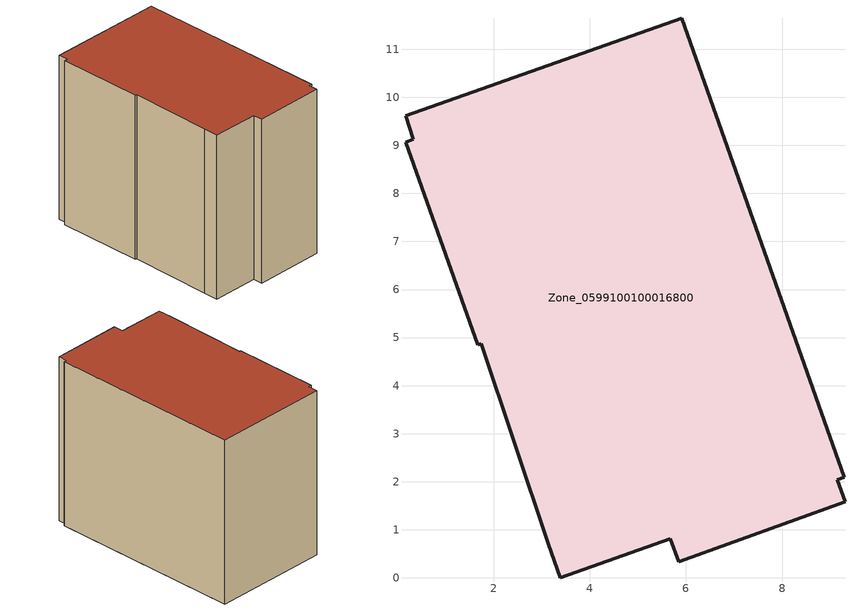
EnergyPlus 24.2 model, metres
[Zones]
Zone_0599100100016800
 floor ground (C_G): 5.84,0.34 5.68,0.81 3.38,0 3.13,0.71 1.74,4.87 1.67,4.85 0.17,9.07 0.33,9.12 0.16,9.61 5.91,11.65 9.29,2.09 9.15,2.04 9.31,1.58 z0
 wall outside (C_F): 9.29,2.09 5.91,11.65 0.16,9.61 0.33,9.12 0.17,9.07 1.67,4.85 1.74,4.87 3.13,0.71 3.38,0 5.68,0.81 5.84,0.34 9.31,1.58 9.15,2.04 9.29,2.09 z0:8.71
 roof outside (C_R): 3.38,0 5.68,0.81 5.84,0.34 9.31,1.58 9.15,2.04 9.29,2.09 5.91,11.65 0.16,9.61 0.33,9.12 0.17,9.07 1.67,4.85 1.74,4.87 3.13,0.71 z8.71
[BUILDING]
Pand.0599100100016800: North Axis=0; Terrain=City; Loads Convergence Tolerance Value=0.04; Temperature Convergence Tolerance Value=0.4; Solar Distribution=FullExterior; Maximum Number of Warmup Days=25; Minimum Number of Warmup Days=1
[Site:Location]
Rotterdam.The.Hague.AP_ZH_NLD Design_Conditions: Latitude=51.96; Longitude=4.45; Time Zone=1; Elevation=-4.5
[SITE:GROUNDTEMPERATURE:BUILDINGSURFACE]
18, 18, 18, 18, 18, 18, 18, 18, 18, 18, 18, 18
[MATERIAL] Thermal Absorptance=0.9; Solar Absorptance=0.7; Visible Absorptance=0.7
Name | Roughness | Thickness | Conductivity | Density | Specific Heat
G.TC.2015-2018 | MediumSmooth | 0.15 | 0.0428571 | 540 | 1210
F.TC.2015-2018 | Rough | 0.3 | 0.0666667 | 1920 | 840
R.TC.2015-2018 | MediumRough | 0.2 | 0.0333333 | 1500 | 1000
[CONSTRUCTION]
C_G: G.TC.2015-2018
C_F: F.TC.2015-2018
C_R: R.TC.2015-2018
[ZONE]
Zone_0599100100016800: Type=1; Multiplier=1; Ceiling Height=Autocalculate; Volume=Autocalculate; Floor Area=autocalculate; Part of Total Floor Area=Yes
[ZONEINFILTRATION:DESIGNFLOWRATE]
Infil_Zone_0599100100016800: Zone or ZoneList or Space or SpaceList=Zone_0599100100016800; Schedule=AlwaysOn; Design Flow Rate Calculation Method=Flow/Area; Flow Rate per Floor Area=0.0015; Constant Term Coefficient=1; Temperature Term Coefficient=0; Velocity Term Coefficient=0; Velocity Squared Term Coefficient=0
[HVACTEMPLATE:ZONE:IDEALLOADSAIRSYSTEM]
Zone_0599100100016800: Maximum Heating Supply Air Temperature=50; Minimum Cooling Supply Air Temperature=13; Maximum Heating Supply Air Humidity Ratio=0.0156; Minimum Cooling Supply Air Humidity Ratio=0.0077; Heating Limit=NoLimit; Cooling Limit=NoLimit; Dehumidification Control Type=ConstantSensibleHeatRatio; Cooling Sensible Heat Ratio=0.7; Dehumidification Setpoint=60; Humidification Control Type=None; Humidification Setpoint=30; Outdoor Air Method=None; Outdoor Air Flow Rate per Person=0.00944; Outdoor Air Flow Rate per Zone Floor Area=0; Outdoor Air Flow Rate per Zone=0; Demand Controlled Ventilation Type=None; Outdoor Air Economizer Type=NoEconomizer; Heat Recovery Type=None; Sensible Heat Recovery Effectiveness=0.7; Latent Heat Recovery Effectiveness=0.65
[ZONECONTROL:THERMOSTAT]
ThermostatControl_Zone_0599100100016800: Zone or ZoneList=Zone_0599100100016800; Control Type Schedule=DualSetpointControlType; Control 1=Thermostat_Zone_0599100100016800; Temperature Difference Between Cutout And Setpoint=0
[THERMOSTATSETPOINT:DUALSETPOINT]
Thermostat_Zone_0599100100016800: Heating Setpoint Temperature Schedule=HeatingSetpoint_Zone_0599100100016800; Cooling Setpoint Temperature Schedule=CoolingSetpoint_Zone_0599100100016800
[SCHEDULE:COMPACT]
HeatingSetpoint_Zone_0599100100016800: Through: 12/31, For: AllDays, Until: 24:00, 21
CoolingSetpoint_Zone_0599100100016800: Through: 12/31, For: AllDays, Until: 24:00, 24
DualSetpointControlType: Through: 12/31, For: AllDays, Until: 24:00, 4
AlwaysOn: Through: 12/31, For: AllDays, Until: 24:00, 1
